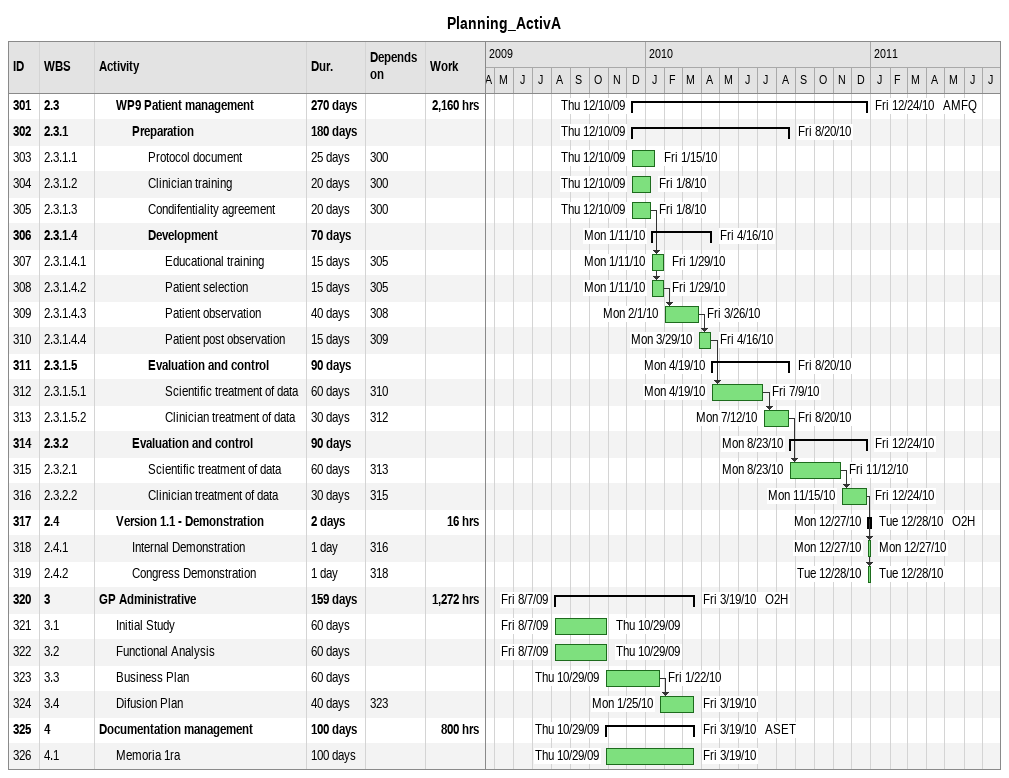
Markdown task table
Planning_ActivA

| ID | WBS | Task | Duration | Start | Finish | Predecessors | Resources | Work (h) |
|---|---|---|---|---|---|---|---|---|
| 301 | 2.3 | **WP9 Patient management** | 270d | 2009-12-10 | 2010-12-24 |  | AMFQ | 2160 |
| 302 | 2.3.1 | **Preparation** | 180d | 2009-12-10 | 2010-08-20 |  |  |  |
| 303 | 2.3.1.1 | Protocol document | 25d | 2009-12-10 | 2010-01-15 | 300 |  |  |
| 304 | 2.3.1.2 | Clinician training | 20d | 2009-12-10 | 2010-01-08 | 300 |  |  |
| 305 | 2.3.1.3 | Condifentiality agreement | 20d | 2009-12-10 | 2010-01-08 | 300 |  |  |
| 306 | 2.3.1.4 | **Development** | 70d | 2010-01-11 | 2010-04-16 |  |  |  |
| 307 | 2.3.1.4.1 | Educational training | 15d | 2010-01-11 | 2010-01-29 | 305 |  |  |
| 308 | 2.3.1.4.2 | Patient selection | 15d | 2010-01-11 | 2010-01-29 | 305 |  |  |
| 309 | 2.3.1.4.3 | Patient observation | 40d | 2010-02-01 | 2010-03-26 | 308 |  |  |
| 310 | 2.3.1.4.4 | Patient post observation | 15d | 2010-03-29 | 2010-04-16 | 309 |  |  |
| 311 | 2.3.1.5 | **Evaluation and control** | 90d | 2010-04-19 | 2010-08-20 |  |  |  |
| 312 | 2.3.1.5.1 | Scientific treatment of data | 60d | 2010-04-19 | 2010-07-09 | 310 |  |  |
| 313 | 2.3.1.5.2 | Clinician treatment of data | 30d | 2010-07-12 | 2010-08-20 | 312 |  |  |
| 314 | 2.3.2 | **Evaluation and control** | 90d | 2010-08-23 | 2010-12-24 |  |  |  |
| 315 | 2.3.2.1 | Scientific treatment of data | 60d | 2010-08-23 | 2010-11-12 | 313 |  |  |
| 316 | 2.3.2.2 | Clinician treatment of data | 30d | 2010-11-15 | 2010-12-24 | 315 |  |  |
| 317 | 2.4 | **Version 1.1 - Demonstration** | 2d | 2010-12-27 | 2010-12-28 |  | O2H | 16 |
| 318 | 2.4.1 | Internal Demonstration | 1d | 2010-12-27 | 2010-12-27 | 316 |  |  |
| 319 | 2.4.2 | Congress Demonstration | 1d | 2010-12-28 | 2010-12-28 | 318 |  |  |
| 320 | 3 | **GP Administrative** | 159d | 2009-08-07 | 2010-03-19 |  | O2H | 1272 |
| 321 | 3.1 | Initial Study | 60d | 2009-08-07 | 2009-10-29 |  |  |  |
| 322 | 3.2 | Functional Analysis | 60d | 2009-08-07 | 2009-10-29 |  |  |  |
| 323 | 3.3 | Business Plan | 60d | 2009-10-29 | 2010-01-22 |  |  |  |
| 324 | 3.4 | Difusion Plan | 40d | 2010-01-25 | 2010-03-19 | 323 |  |  |
| 325 | 4 | **Documentation management** | 100d | 2009-10-29 | 2010-03-19 |  | ASET | 800 |
| 326 | 4.1 | Memoria 1ra | 100d | 2009-10-29 | 2010-03-19 |  |  |  |
